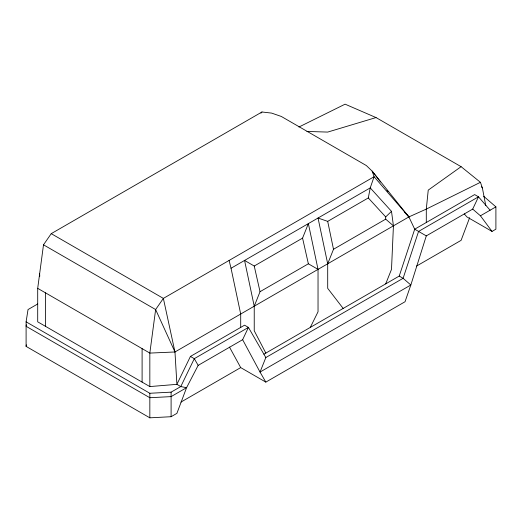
<?xml version="1.0" encoding="UTF-8"?>
<svg xmlns="http://www.w3.org/2000/svg" width="522" height="522" viewBox="0 0 522 522"><rect width="100%" height="100%" fill="white"/><g stroke="black" fill="none" stroke-linecap="round" stroke-linejoin="round"><path stroke-width="0.78" d="M51.234 233.654L163.366 298.395L174.968 351.972L176.899 384.342L190.432 356.435L244.564 325.18L248.433 327.411L242.632 339.692L198.164 365.367L186.569 387.689L180.769 386.574L176.899 384.342L149.834 386.574L37.701 321.833L37.701 288.346L43.502 244.811L51.234 233.654L261.966 111.989L271.636 113.104L281.299 116.452L366.366 165.565L372.166 171.144L374.098 176.723L370.235 187.887L391.5 211.332L393.431 225.837L391.5 269.372L385.699 283.883M26.341 324.762L26.1 326.296L149.834 397.731L171.099 396.616L186.569 387.689L176.899 413.359L171.099 416.713L149.834 417.828L26.1 346.393L26.1 321.833L28.031 309.553L37.701 303.974M26.1 346.393L26.341 344.853M343.169 308.437L327.699 288.346L327.699 263.793L318.035 218.026L327.699 221.374L368.297 197.936L370.235 187.887L231.031 268.256L240.701 314.022L240.701 327.411M263.897 354.203L399.232 276.066L414.703 229.191L474.635 194.589L478.498 196.82L472.697 209.094L426.298 235.885L410.834 284.999L405.033 301.742L265.835 382.111L240.701 367.599L229.484 347.097M469.63 217.7L461.102 240.348L416.615 266.031M254.234 306.205L260.034 291.694L254.234 266.024L244.564 260.439L254.234 306.205L254.234 330.765L265.835 353.087M318.035 269.372L308.365 263.793L302.564 238.117L308.365 223.605L318.035 269.372L318.035 311.784L310.303 327.411M490.099 210.216L478.498 196.82L418.566 231.422L403.101 278.304L265.835 357.55L260.034 372.062L265.835 382.111M327.699 263.793L333.499 249.281L327.699 221.374M260.935 113.176L261.966 111.989M393.431 225.837L385.699 219.142L385.699 216.911L391.5 211.332M485.786 205.661L482.367 187.887L480.436 182.308L461.102 166.681L428.236 190.119L426.298 209.094L426.298 222.489M254.234 266.024L302.564 238.117M260.034 291.694L308.365 263.793M333.499 249.281L385.699 219.142M37.701 288.346L149.834 353.087L174.968 351.972L408.902 216.911L426.298 209.094L480.436 182.308M26.1 321.833L149.834 393.268L171.099 392.152L180.769 386.574L194.301 358.666L248.433 327.411L265.835 357.55M472.697 209.094L480.436 215.795L495.9 206.862L483.692 196.292M180.945 402.097L240.701 367.599M464.286 213.896L466.903 216.911L492.031 231.422L495.9 229.191L495.9 206.862M298.904 127.035L345.101 104.172L376.036 117.567L461.102 166.681M376.036 117.567L327.699 132.079L306.936 131.446M426.298 235.885L414.703 229.191L408.902 216.911L372.166 171.144L380.545 182.008M399.232 276.066L403.101 278.304L410.834 284.999L260.034 372.062L242.632 339.692M43.502 244.811L155.634 309.553L174.968 351.972M190.432 356.435L194.301 358.666L198.164 365.367M404.557 212.271L408.902 216.911L374.098 176.723L163.366 298.395L155.634 309.553L149.834 353.087L149.834 386.574M368.297 197.936L385.699 216.911M481.401 186.772L482.367 187.887M386.952 190.321L387.937 191.6M480.436 215.795L492.031 231.422M229.099 260.439L231.031 268.256M39.633 273.835L39.776 276.262M171.099 392.152L171.099 416.713M149.834 393.268L149.834 417.828M142.101 348.624L142.101 382.111M45.434 292.809L45.434 326.296"/></g></svg>
